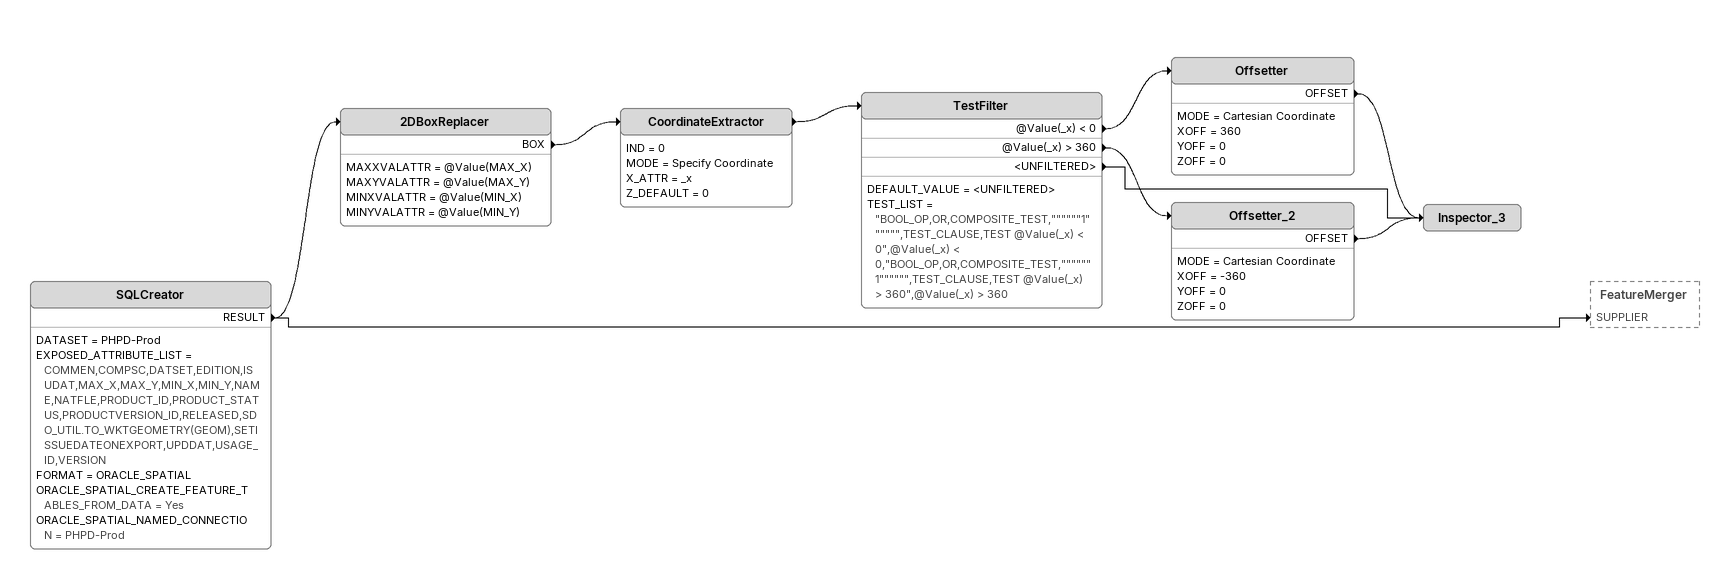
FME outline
SQLCreator
    DATASET = PHPD-Prod
    EXPOSED_ATTRIBUTE_LIST = COMMEN,COMPSC,DATSET,EDITION,ISUDAT,MAX_X,MAX_Y,MIN_X,MIN_Y,NAME,NATFLE,PRODUCT_ID,PRODUCT_STATUS,PRODUCTVERSION_ID,RELEASED,SDO_UTIL.TO_WKTGEOMETRY(GEOM),SETISSUEDATEONEXPORT,UPDDAT,USAGE_ID,VERSION
    FORMAT = ORACLE_SPATIAL
    ORACLE_SPATIAL_CREATE_FEATURE_TABLES_FROM_DATA = Yes
    ORACLE_SPATIAL_NAMED_CONNECTION = PHPD-Prod
    RESULT -> 2DBoxReplacer
    RESULT -> FeatureMerger [SUPPLIER]
2DBoxReplacer
    MAXXVALATTR = @Value(MAX_X)
    MAXYVALATTR = @Value(MAX_Y)
    MINXVALATTR = @Value(MIN_X)
    MINYVALATTR = @Value(MIN_Y)
    BOX -> CoordinateExtractor
CoordinateExtractor
    IND = 0
    MODE = Specify Coordinate
    X_ATTR = _x
    Z_DEFAULT = 0
    -> TestFilter
TestFilter
    DEFAULT_VALUE = <UNFILTERED>
    TEST_LIST = "BOOL_OP,OR,COMPOSITE_TEST,""""""1"""""",TEST_CLAUSE,TEST @Value(_x) < 0",@Value(_x) < 0,"BOOL_OP,OR,COMPOSITE_TEST,""""""1"""""",TEST_CLAUSE,TEST @Value(_x) > 360",@Value(_x) > 360
    @Value(_x) < 0 -> Offsetter
    @Value(_x) > 360 -> Offsetter_2
    <UNFILTERED> -> Inspector_3
Offsetter
    MODE = Cartesian Coordinate
    XOFF = 360
    YOFF = 0
    ZOFF = 0
    OFFSET -> Inspector_3
Offsetter_2
    MODE = Cartesian Coordinate
    XOFF = -360
    YOFF = 0
    ZOFF = 0
    OFFSET -> Inspector_3
Inspector_3
